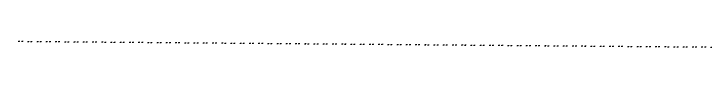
# Model space of a CAD drawing. Header units: millimetres. Extents: x -1160 to 841, y -1082 to 594.
# Drawn here: x -1160 to -160, y 276 to 291 of the extents above; entities that cross this region are included whole.
import ezdxf

# ---------------------------------------------------------------- set-up
doc = ezdxf.new("R2010")
doc.units = ezdxf.units.MM

msp = doc.modelspace()

# ---------------------------------------------------------------- hatches: boundary and pattern name
at = {"linetype": 'Continuous', "lineweight": 18}
h = msp.add_hatch(dxfattribs=at)
h.set_pattern_fill('ANSI32', style=0)
edge = h.paths.add_edge_path(flags=0)
edge.add_ellipse((-1158.766718, 286.473364), major_axis=(-5637.358865, 46.428558), ratio=0.00035476403, start_angle=254.566878652, end_angle=254.597043721, ccw=False)
edge.add_spline(control_points=[(341.42586, 276.045921), (341.544732, 276.230632), (341.683632, 276.404538), (341.841478, 276.55729)], knot_values=[0.117324025, 0.117324025, 0.117324025, 0.117324025, 0.1206305052, 0.1206305052, 0.1206305052, 0.1206305052], weights=[1, 1, 1, 1], degree=3, periodic=0)
edge.add_ellipse((-1158.766718, 286.473364), major_axis=(-7046.698581, 58.035697), ratio=0.00035476403, start_angle=257.7047670803, end_angle=257.7355789665)
edge.add_spline(control_points=[(338.138687, 276.588071), (338.26897, 276.407354), (338.411258, 276.233757), (338.564719, 276.069765)], knot_values=[0.3386759612, 0.3386759612, 0.3386759612, 0.3386759612, 0.3579655783, 0.3579655783, 0.3579655783, 0.3579655783], weights=[1, 1, 1, 1], degree=3, periodic=0)
h = msp.add_hatch(dxfattribs=at)
h.set_pattern_fill('ANSI32', style=0)
edge = h.paths.add_edge_path(flags=0)
edge.add_line((339.262283, 280.268024), (339.262283, 276.578731))
edge.add_ellipse((-1158.766718, 286.473364), major_axis=(-7046.698581, 58.035697), ratio=0.00035476403, start_angle=257.7220690519, end_angle=257.7262296189, ccw=False)
edge.add_line((339.762283, 276.574574), (339.762283, 281.136727))
edge.add_line((339.762283, 281.136727), (339.262283, 280.268024))

doc.saveas('drawing.dxf')
